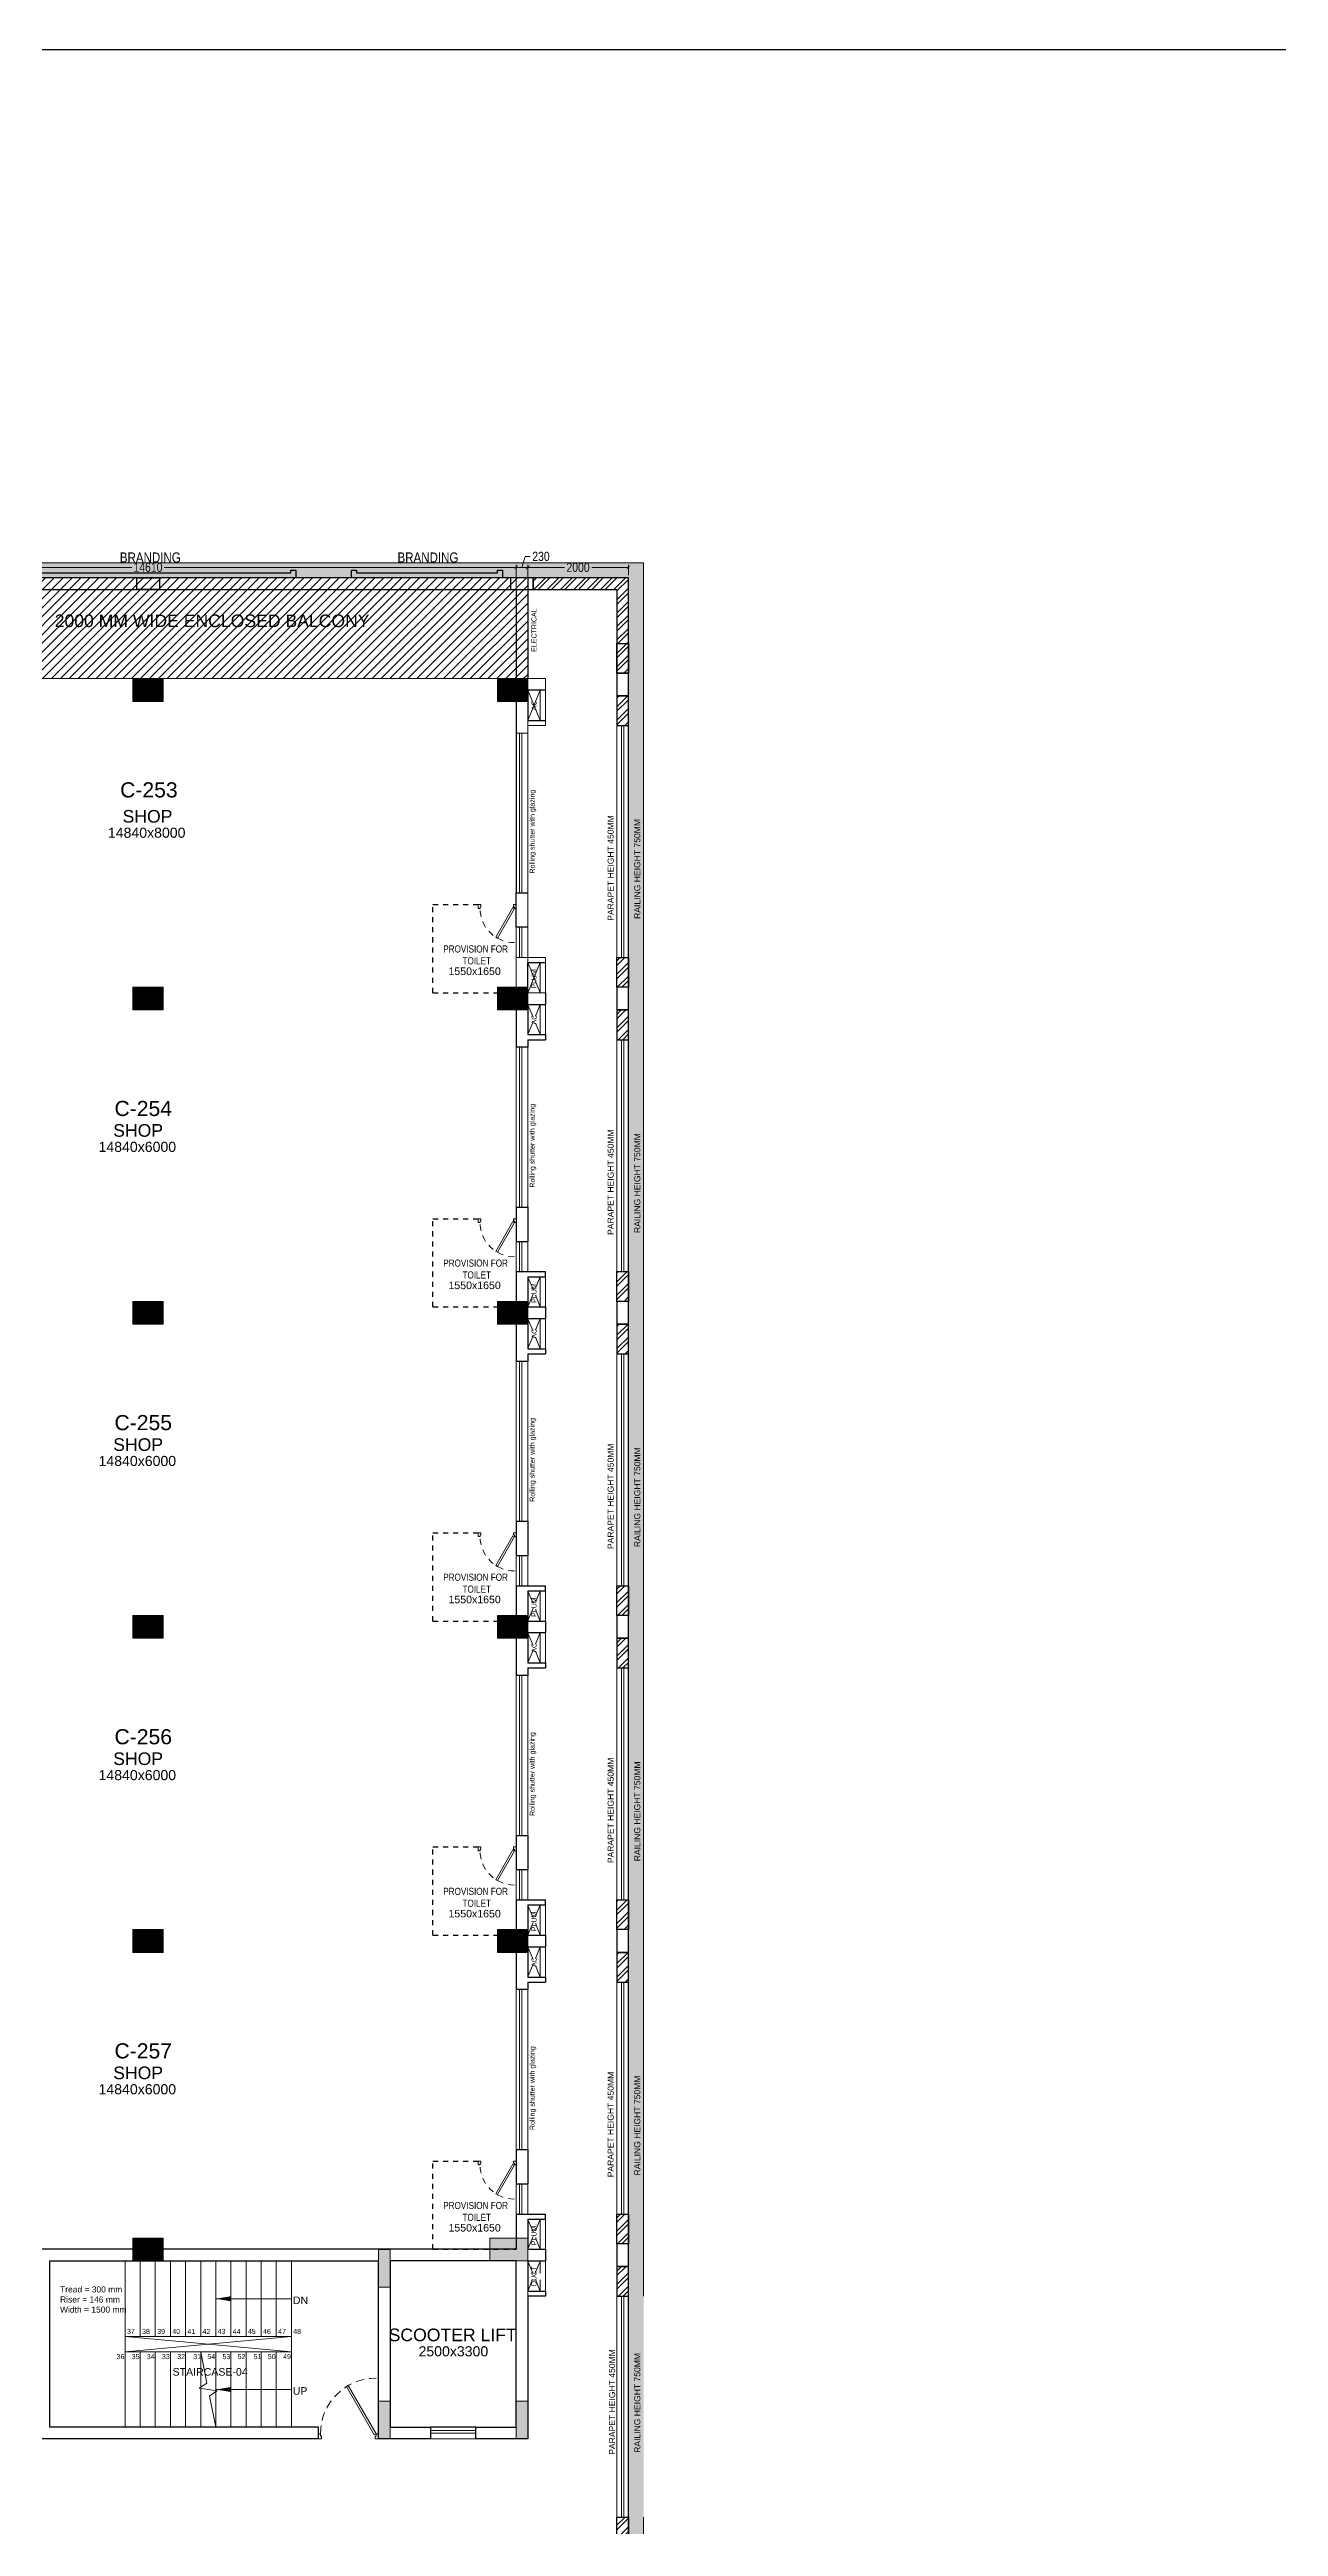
# Model space of a CAD drawing. Header units: metres. Extents: x 9819 to 10514, y 4405 to 4599.
# Drawn here: x 10337.92 to 10362.31, y 4550.07 to 4599.19 of the extents above; entities that cross this region are included whole.
import ezdxf
from ezdxf.enums import TextEntityAlignment as Align

# ---------------------------------------------------------------- set-up
doc = ezdxf.new("R2010")
doc.units = ezdxf.units.M
doc.header["$MEASUREMENT"] = 0
doc.header["$PDMODE"] = 35
doc.header["$PDSIZE"] = 0.3
doc.linetypes.add('DASHED2', pattern=[0.375, 0.25, -0.125])
doc.linetypes.add('HIDDEN', pattern=[0.375, 0.25, -0.125])
doc.layers.add('A_COL. NO', color=4, linetype='Continuous')
doc.layers.add('A_SIGNAGE', color=171, linetype='Continuous')
for name, color, linetype, lineweight in [('A_CONC', 1, 'Continuous', 30), ('A_DOOR-WIN', 23, 'Continuous', 9), ('A_DOTTED', 8, 'HIDDEN', 0), ('A_EXT DIM', 7, 'Continuous', 5), ('A_GLAZE', 140, 'Continuous', 5), ('A_LEDGE', 252, 'Continuous', 15), ('A_SHOP NO.', 113, 'Continuous', 5), ('A_SILL 0.09', 9, 'Continuous', 9), ('A_SILL 0.25', 25, 'Continuous', 15), ('A_STAIRS', 21, 'Continuous', 9), ('A_TEXT', 7, 'Continuous', 5), ('A_WALL', 7, 'Continuous', 30), ('A_Wall Hatch', 8, 'Continuous', 5), ('COLUMN-FINAL', 210, 'Continuous', 20), ('Doorline', 251, 'DASHED2', 13), ('ELE .15', 8, 'Continuous', 15)]:
    doc.layers.add(name, color=color, linetype=linetype, lineweight=lineweight)
doc.layers.get('A_COL. NO').off()
doc.styles.add('A', font='ARIALN.TTF')
doc.styles.get("Standard").update_dxf_attribs({"font": 'arial.ttf'})
doc.dimstyles.new('DIM IN MM', dxfattribs={"dimtxt": 0.18, "dimasz": 0.075, "dimexe": 0.05, "dimexo": 0.05, "dimgap": 0.05, "dimtad": 0, "dimdec": 0, "dimlfac": 1000, "dimzin": 3, "dimdsep": 46, "dimtxsty": 'A', "dimblk1": 'ARCHTICK', "dimblk2": 'ARCHTICK', "dimsah": 1, "dimcen": 0, "dimclrd": 256, "dimclre": 256, "dimclrt": 256, "dimadec": 0, "dimazin": 0, "dimtfac": 1, "dimtdec": 0, "dimtofl": 0, "dimtmove": 1, "dimatfit": 3, "dimfxl": 1, "dimtolj": 1, "dimtzin": 0, "dimlwd": -1, "dimlwe": -1, "dimarcsym": 0})

# ---------------------------------------------------------------- blocks, each defined once
blk = doc.blocks.new('_ARCHTICK')
at = {"color": 0, "linetype": 'ByBlock', "const_width": 0.15}
blk.add_lwpolyline([(-0.5, -0.5), (0.5, 0.5)], dxfattribs=at)
blk = doc.blocks.new('D-900')
at = {"layer": 'A_DOOR-WIN'}
for points in [[(0.45, 0.794), (0.035, 0.075), (0.063, 0.059), (0.478, 0.778)], [(0, 0.075), (0, 0), (0.05, 0), (0.05, 0.043), (0.035, 0.043), (0.035, 0.075)], [(0.9, 0.075), (0.9, 0), (0.85, 0), (0.85, 0.043), (0.865, 0.043), (0.865, 0.075)]]:
    blk.add_lwpolyline(points, close=True, dxfattribs=at)
at = {"layer": 'Doorline', "ltscale": 0.5}
blk.add_arc((0.035, 0.075), 0.83, 0, 90, dxfattribs=at)
blk = doc.blocks.new('D 750')
at = {"layer": 'A_DOOR-WIN'}
for points in [[(-0.372, 0.665), (-0.035, 0.075), (-0.063, 0.059), (-0.4, 0.649)], [(-0.75, 0.075), (-0.75, 0), (-0.7, 0), (-0.7, 0.043), (-0.715, 0.043), (-0.715, 0.075)], [(0, 0.075), (0, 0), (-0.05, 0), (-0.05, 0.043), (-0.035, 0.043), (-0.035, 0.075)]]:
    blk.add_lwpolyline(points, close=True, dxfattribs=at)
at = {"layer": 'Doorline', "ltscale": 0.5}
blk.add_arc((-0.035, 0.075), 0.68, 90, 180, dxfattribs=at)
blk = doc.blocks.new('Typical shops 2nd')
at = {"layer": 'A_DOOR-WIN'}
for p, q in [((30.095, -1.08), (30.095, -4.25)), ((30.145, -1.08), (30.145, -4.25)), ((0.465, -5.38), (0.465, -2.21)), ((0.515, -5.38), (0.515, -2.21))]:
    blk.add_line(p, q, dxfattribs=at)
at = {"layer": 'A_DOTTED'}
for p, q in [((0.1, -0.83), (0.35, -0.23)), ((0.1, -0.23), (0.35, -0.83)), ((30.51, -0.23), (30.26, -0.83)), ((30.51, -0.83), (30.26, -0.23)), ((0.1, -6.23), (0.35, -5.63)), ((0.1, -5.63), (0.35, -6.23)), ((30.51, -5.63), (30.26, -6.23)), ((30.51, -6.23), (30.26, -5.63))]:
    blk.add_line(p, q, dxfattribs=at)
at = {"layer": 'A_GLAZE'}
for p, q in [((0.465, -1.53), (0.465, -0.93)), ((0.515, -1.53), (0.515, -0.93)), ((30.095, -4.93), (30.095, -5.53)), ((30.145, -4.93), (30.145, -5.53))]:
    blk.add_line(p, q, dxfattribs=at)
at = {"layer": 'A_LEDGE'}
for p, q in [((0, -0.83), (0, -0.23)), ((0.1, -0.83), (0.1, -0.23)), ((30.51, -0.83), (30.51, -0.23)), ((30.61, -0.83), (30.61, -0.23)), ((0, -5.63), (0, -6.23)), ((0.1, -5.63), (0.1, -6.23)), ((30.51, -5.63), (30.51, -6.23)), ((30.61, -5.63), (30.61, -6.23))]:
    blk.add_line(p, q, dxfattribs=at)
at = {"layer": 'A_SILL 0.09'}
for p, q in [((0.35, -1.53), (0.35, -0.93)), ((0.58, -1.53), (0.58, -0.93)), ((30.03, -4.25), (30.03, -1.08)), ((30.26, -1.08), (30.26, -4.25)), ((0.35, -5.38), (0.35, -2.21)), ((0.58, -2.21), (0.58, -5.38)), ((30.03, -4.93), (30.03, -5.53)), ((30.26, -4.93), (30.26, -5.53))]:
    blk.add_line(p, q, dxfattribs=at)
at = {"layer": 'A_WALL'}
for p, q in [((0, -0.23), (0, 0)), ((30.61, 0), (30.61, -0.23)), ((0.35, -0.23), (0, -0.23)), ((0.35, -0.83), (0.35, -0.23)), ((0.58, -0.93), (0.58, -0.23)), ((30.03, 0), (30.03, -1.08)), ((30.26, -0.23), (30.61, -0.23)), ((30.26, -0.23), (30.26, -0.83)), ((0.35, -0.83), (0, -0.83)), ((0, -0.83), (0, -0.93)), ((0.58, -0.93), (0, -0.93)), ((30.26, -0.83), (30.61, -0.83)), ((30.26, -0.93), (30.61, -0.93)), ((30.26, -0.93), (30.26, -1.08)), ((30.61, -0.83), (30.61, -0.93)), ((30.26, -1.08), (30.03, -1.08)), ((0.35, -2.21), (0.35, -1.53)), ((0.58, -1.53), (0.35, -1.53)), ((0.58, -2.21), (0.58, -1.53)), ((0.58, -2.21), (0.35, -2.21)), ((30.03, -4.25), (30.03, -4.93)), ((30.03, -4.25), (30.26, -4.25)), ((30.26, -4.25), (30.26, -4.93)), ((0.35, -5.53), (0.35, -5.38)), ((0.35, -5.38), (0.58, -5.38)), ((0.58, -6.46), (0.58, -5.38)), ((30.03, -4.93), (30.26, -4.93)), ((0.35, -5.53), (0, -5.53)), ((0, -5.63), (0, -5.53)), ((0.35, -5.63), (0, -5.63)), ((0.35, -6.23), (0.35, -5.63)), ((30.03, -5.53), (30.03, -6.23)), ((30.03, -5.53), (30.61, -5.53)), ((30.26, -5.63), (30.26, -6.23)), ((30.26, -5.63), (30.61, -5.63)), ((30.61, -5.63), (30.61, -5.53)), ((0.35, -6.23), (0, -6.23)), ((30.26, -6.23), (30.61, -6.23))]:
    blk.add_line(p, q, dxfattribs=at)
at = {"layer": 'A_WALL', "color": 252, "linetype": 'DASHED2', "ltscale": 0.3, "true_color": 0x939598}
blk.add_line((28.38, -6.23), (30.03, -6.23), dxfattribs=at)
for points in [[(0.95, 0), (2.23, 0), (2.23, -1.98), (1.33, -1.98)], [(28.38, -6.23), (28.38, -4.48), (29.28, -4.48)]]:
    blk.add_lwpolyline(points, dxfattribs=at)
at = {"layer": 'A_DOOR-WIN', "xscale": -1}
blk.add_blockref('D 750', (0.58, -1.98), dxfattribs=at)
at = {"layer": 'A_DOOR-WIN', "xscale": -1, "rotation": 180}
blk.add_blockref('D 750', (30.03, -4.48), dxfattribs=at)
at = {"char_height": 0.1411, "width": 1.97366, "attachment_point": 1, "style": 'A'}
for insert in [(0.419, -0.618), (28.239, -5.29)]:
    blk.add_mtext('\\pxqc;PROVISION FOR\\P TOILET ', dxfattribs=dict(at, insert=insert))
at = {"layer": 'A_TEXT'}
for s, p in [('PLUM.', (0.274, -0.523)), ('AC', (30.436, -0.531)), ('Rolling shutter with glazing', (30.399, -3.034)), ('Rolling shutter with glazing', (0.282, -3.428)), ('AC', (0.274, -5.923)), ('PLUM.', (30.434, -5.936))]:
    blk.add_text(s, height=0.1, rotation=90, dxfattribs=at).set_placement(p, align=Align.CENTER)
for s, height, p in [('1550x1650', 0.15, (1.388, -1.205)), ('SHOP', 0.25, (7.945, -2.855)), ('SHOP', 0.25, (22.529, -2.855)), ('14840x6000', 0.2, (7.945, -3.155)), ('14840x6000', 0.2, (22.513, -3.155)), ('1550x1650', 0.15, (29.207, -5.877))]:
    blk.add_text(s, height=height, dxfattribs=at).set_placement(p, align=Align.CENTER)
blk = doc.blocks.new('*D872')
at = {"layer": 'A_EXT DIM', "transparency": 16777216}
for p, q in [((10332.565, 4588.534), (10332.565, 4588.972)), ((10332.565, 4588.922), (10339.55, 4588.922)), ((10347.175, 4588.922), (10340.191, 4588.922)), ((10347.175, 4588.534), (10347.175, 4588.972))]:
    blk.add_line(p, q, dxfattribs=at)
at = {"layer": 'Defpoints', "color": 0, "transparency": 16777216}
for p in [(10347.175, 4588.922), (10332.565, 4588.484), (10347.175, 4588.484)]:
    blk.add_point(p, dxfattribs=at)
at = {"layer": 'A_EXT DIM', "transparency": 16777216, "xscale": 0.075, "yscale": 0.075, "zscale": 0.075, "rotation": 180}
blk.add_blockref('_ARCHTICK', (10332.565, 4588.922), dxfattribs=at)
at = {"layer": 'A_EXT DIM', "transparency": 16777216, "xscale": 0.075, "yscale": 0.075, "zscale": 0.075}
blk.add_blockref('_ARCHTICK', (10347.175, 4588.922), dxfattribs=at)
at = {"layer": 'A_EXT DIM', "transparency": 16777216, "insert": (10339.87, 4588.922), "char_height": 0.18, "attachment_point": 5, "style": 'A'}
blk.add_mtext('\\A1;14610', dxfattribs=at)
blk = doc.blocks.new('*D881')
at = {"layer": 'A_EXT DIM', "transparency": 16777216}
for p, q in [((10347.405, 4588.764), (10347.405, 4588.972)), ((10347.405, 4588.922), (10348.134, 4588.922)), ((10349.405, 4588.922), (10348.677, 4588.922)), ((10349.405, 4588.764), (10349.405, 4588.972))]:
    blk.add_line(p, q, dxfattribs=at)
at = {"layer": 'Defpoints', "color": 0, "transparency": 16777216}
for p in [(10347.405, 4588.714), (10349.405, 4588.922), (10349.405, 4588.714)]:
    blk.add_point(p, dxfattribs=at)
at = {"layer": 'A_EXT DIM', "transparency": 16777216, "xscale": 0.075, "yscale": 0.075, "zscale": 0.075, "rotation": 180}
blk.add_blockref('_ARCHTICK', (10347.405, 4588.922), dxfattribs=at)
at = {"layer": 'A_EXT DIM', "transparency": 16777216, "xscale": 0.075, "yscale": 0.075, "zscale": 0.075}
blk.add_blockref('_ARCHTICK', (10349.405, 4588.922), dxfattribs=at)
at = {"layer": 'A_EXT DIM', "transparency": 16777216, "insert": (10348.405, 4588.922), "char_height": 0.18, "attachment_point": 5, "style": 'A'}
blk.add_mtext('\\A1;2000', dxfattribs=at)
blk = doc.blocks.new('*D984')
at = {"layer": 'A_EXT DIM', "transparency": 16777216}
for p, q in [((10347.29, 4588.922), (10347.355, 4589.139)), ((10347.355, 4589.139), (10347.455, 4589.139)), ((10347.175, 4588.534), (10347.175, 4588.972)), ((10347.175, 4588.922), (10347.405, 4588.922)), ((10347.405, 4588.534), (10347.405, 4588.972))]:
    blk.add_line(p, q, dxfattribs=at)
at = {"layer": 'Defpoints', "color": 0, "transparency": 16777216}
for p in [(10347.405, 4588.922), (10347.175, 4588.484), (10347.405, 4588.484)]:
    blk.add_point(p, dxfattribs=at)
at = {"layer": 'A_EXT DIM', "transparency": 16777216, "xscale": 0.075, "yscale": 0.075, "zscale": 0.075, "rotation": 180}
blk.add_blockref('_ARCHTICK', (10347.175, 4588.922), dxfattribs=at)
at = {"layer": 'A_EXT DIM', "transparency": 16777216, "xscale": 0.075, "yscale": 0.075, "zscale": 0.075}
blk.add_blockref('_ARCHTICK', (10347.405, 4588.922), dxfattribs=at)
at = {"layer": 'A_EXT DIM', "transparency": 16777216, "insert": (10347.669, 4589.139), "char_height": 0.18, "attachment_point": 5, "style": 'A'}
blk.add_mtext('\\A1;230', dxfattribs=at)
blk = doc.blocks.new('Wing C Columns')
at = {"layer": 'COLUMN-FINAL'}
for color, points in [(1, [(22.675, 0), (22.675, -0.45), (22.075, -0.45), (22.075, 0)]), (1, [(29.91, 0), (29.91, -0.45), (29.31, -0.45), (29.31, 0)]), (3, [(22.675, -6.12), (22.675, -6.57), (22.075, -6.57), (22.075, -6.12)]), (1, [(29.91, -6.12), (29.91, -6.57), (29.31, -6.57), (29.31, -6.12)]), (3, [(22.675, -12.35), (22.675, -12.8), (22.075, -12.8), (22.075, -12.35)]), (1, [(29.91, -12.35), (29.91, -12.8), (29.31, -12.8), (29.31, -12.35)]), (3, [(22.675, -18.58), (22.675, -19.03), (22.075, -19.03), (22.075, -18.58)]), (1, [(29.91, -18.58), (29.91, -19.03), (29.31, -19.03), (29.31, -18.58)]), (3, [(22.675, -24.81), (22.675, -25.26), (22.075, -25.26), (22.075, -24.81)]), (1, [(29.91, -24.81), (29.91, -25.26), (29.31, -25.26), (29.31, -24.81)]), (1, [(22.675, -30.93), (22.675, -31.38), (22.075, -31.38), (22.075, -30.93)]), (4, [(29.91, -30.93), (29.91, -31.38), (29.16, -31.38), (29.16, -30.93)])]:
    blk.add_hatch(color=color, dxfattribs=at).paths.add_polyline_path(points)
h = blk.add_hatch(color=30, dxfattribs=at)
h.dxf.hatch_style = 1
h.paths.add_polyline_path([(27.18, -31.9), (26.95, -31.9), (26.95, -31.15), (27.18, -31.15)])
h = blk.add_hatch(color=30, dxfattribs=at)
h.dxf.hatch_style = 1
h.paths.add_polyline_path([(27.18, -34.91), (26.95, -34.91), (26.95, -34.16), (27.18, -34.16)])
h = blk.add_hatch(color=5, dxfattribs=at)
h.dxf.hatch_style = 1
h.paths.add_polyline_path([(29.91, -34.91), (29.68, -34.91), (29.68, -34.16), (29.91, -34.16)])
at = {"layer": 'COLUMN-FINAL', "color": 1}
for points in [[(22.675, 0), (22.675, -0.45), (22.075, -0.45), (22.075, 0)], [(29.91, 0), (29.91, -0.45), (29.31, -0.45), (29.31, 0)], [(29.91, -6.12), (29.91, -6.57), (29.31, -6.57), (29.31, -6.12)], [(29.91, -12.35), (29.91, -12.8), (29.31, -12.8), (29.31, -12.35)], [(29.91, -18.58), (29.91, -19.03), (29.31, -19.03), (29.31, -18.58)], [(29.91, -24.81), (29.91, -25.26), (29.31, -25.26), (29.31, -24.81)], [(22.675, -30.93), (22.675, -31.38), (22.075, -31.38), (22.075, -30.93)]]:
    blk.add_lwpolyline(points, close=True, dxfattribs=at)
at = {"layer": 'COLUMN-FINAL', "color": 3}
for points in [[(22.675, -6.12), (22.675, -6.57), (22.075, -6.57), (22.075, -6.12)], [(22.675, -12.35), (22.675, -12.8), (22.075, -12.8), (22.075, -12.35)], [(22.675, -18.58), (22.675, -19.03), (22.075, -19.03), (22.075, -18.58)], [(22.675, -24.81), (22.675, -25.26), (22.075, -25.26), (22.075, -24.81)]]:
    blk.add_lwpolyline(points, close=True, dxfattribs=at)
at = {"layer": 'COLUMN-FINAL', "color": 4}
blk.add_lwpolyline([(29.91, -30.93), (29.91, -31.38), (29.16, -31.38), (29.16, -30.93)], close=True, dxfattribs=at)
at = {"layer": 'COLUMN-FINAL', "color": 30}
for points in [[(27.18, -31.9), (26.95, -31.9), (26.95, -31.15), (27.18, -31.15)], [(27.18, -34.91), (26.95, -34.91), (26.95, -34.16), (27.18, -34.16)]]:
    blk.add_lwpolyline(points, close=True, dxfattribs=at)
at = {"layer": 'COLUMN-FINAL', "color": 5}
blk.add_lwpolyline([(29.91, -34.91), (29.68, -34.91), (29.68, -34.16), (29.91, -34.16)], close=True, dxfattribs=at)
blk = doc.blocks.new('WING-C REVISED COLU.')
blk.add_blockref('Wing C Columns', (5452.425, -8729.918))
blk = doc.blocks.new('A$C72561863')
at = {"transparency": 33554493}
h = blk.add_hatch(color=256, dxfattribs=at)
h.dxf.hatch_style = 1
h.paths.add_polyline_path([(-32.21, -72.38), (2.3, -72.38), (2.3, 0.3), (-32.21, 0.3)])
h.paths.add_polyline_path([(-31.91, -72.08), (2, -72.08), (2, 0), (-31.91, 0)], flags=16)
at = {"lineweight": 30, "true_color": 0x636466}
h = blk.add_hatch(dxfattribs=at)
h.set_pattern_fill('ANSI32', color=251, scale=0.5)
h.set_pattern_definition([(45, (-9908.29707, -4401.00705), (-0.1325825215, 0.1325825215), []), (45, (-9908.20869, -4401.00705), (-0.1325825215, 0.1325825215), [])])
h.paths.add_polyline_path([(0.11, 0), (0.11, -0.23), (1.77, -0.23), (1.77, -1.89), (2, -1.89), (2, 0)])
h.paths.add_polyline_path([(2, -2.93), (2, -2.34), (1.77, -2.34), (1.77, -2.93)])
h.paths.add_polyline_path([(2, -7.53), (2, -8.12), (1.77, -8.12), (1.77, -7.53)])
h.paths.add_polyline_path([(2, -9.16), (2, -8.57), (1.77, -8.57), (1.77, -9.16)])
h.paths.add_polyline_path([(2, -13.76), (2, -14.35), (1.77, -14.35), (1.77, -13.76)])
h.paths.add_polyline_path([(2, -15.39), (2, -14.8), (1.77, -14.8), (1.77, -15.39)])
h.paths.add_polyline_path([(2, -19.99), (2, -20.58), (1.77, -20.58), (1.77, -19.99)])
h.paths.add_polyline_path([(2, -21.62), (2, -21.03), (1.77, -21.03), (1.77, -21.62)])
h.paths.add_polyline_path([(2, -26.22), (2, -26.81), (1.77, -26.81), (1.77, -26.22)])
h.paths.add_polyline_path([(2, -27.85), (2, -27.26), (1.77, -27.26), (1.77, -27.85)])
h.paths.add_polyline_path([(2, -32.45), (2, -33.04), (1.77, -33.04), (1.77, -32.45)])
h.paths.add_polyline_path([(2, -34.08), (2, -33.49), (1.77, -33.49), (1.77, -34.08)])
h.paths.add_polyline_path([(2, -38.46), (2, -39.05), (1.77, -39.05), (1.77, -38.46)])
h.paths.add_polyline_path([(2, -40.09), (2, -39.5), (1.77, -39.5), (1.77, -40.09)])
h.paths.add_polyline_path([(2, -46.32), (2, -45.73), (1.77, -45.73), (1.77, -46.32)])
h.paths.add_polyline_path([(2, -44.69), (2, -45.28), (1.77, -45.28), (1.77, -44.69)])
h.paths.add_polyline_path([(2, -50.92), (2, -51.51), (1.77, -51.51), (1.77, -50.92)])
h.paths.add_polyline_path([(2, -52.55), (2, -51.96), (1.77, -51.96), (1.77, -52.55)])
h.paths.add_polyline_path([(2, -58.78), (2, -58.19), (1.77, -58.19), (1.77, -58.78)])
h.paths.add_polyline_path([(2, -57.15), (2, -57.74), (1.77, -57.74), (1.77, -57.15)])
h.paths.add_polyline_path([(2, -64.99), (2, -63.81), (1.77, -63.81), (1.77, -64.99)])
h.paths.add_polyline_path([(0.11, -72.08), (0.11, -71.85), (1.77, -71.85), (1.77, -70.19), (2, -70.19), (2, -72.08)])
h.paths.add_polyline_path([(-0.93, -72.08), (-0.34, -72.08), (-0.34, -71.85), (-0.93, -71.85)])
h.paths.add_polyline_path([(-6.72, -72.08), (-7.31, -72.08), (-7.31, -71.85), (-6.72, -71.85)])
h.paths.add_polyline_path([(-8.35, -72.08), (-7.76, -72.08), (-7.76, -71.85), (-8.35, -71.85)])
h.paths.add_polyline_path([(-23.19, -72.08), (-22.6, -72.08), (-22.6, -71.85), (-23.19, -71.85)])
h.paths.add_polyline_path([(-21.56, -72.08), (-22.15, -72.08), (-22.15, -71.85), (-21.56, -71.85)])
h.paths.add_polyline_path([(-15.77, -72.08), (-15.18, -72.08), (-15.18, -71.85), (-15.77, -71.85)])
h.paths.add_polyline_path([(-14.14, -72.08), (-14.73, -72.08), (-14.73, -71.85), (-14.14, -71.85)])
h.paths.add_polyline_path([(-30.02, -72.08), (-30.02, -71.85), (-31.68, -71.85), (-31.68, -70.19), (-31.91, -70.19), (-31.91, -72.08)])
h.paths.add_polyline_path([(-29.57, -72.08), (-28.98, -72.08), (-28.98, -71.85), (-29.57, -71.85)])
h.paths.add_polyline_path([(-31.91, -64.99), (-31.91, -63.81), (-31.68, -63.81), (-31.68, -64.99)])
h.paths.add_polyline_path([(-31.91, -58.78), (-31.91, -58.19), (-31.68, -58.19), (-31.68, -58.78)])
h.paths.add_polyline_path([(-31.91, -57.15), (-31.91, -57.74), (-31.68, -57.74), (-31.68, -57.15)])
h.paths.add_polyline_path([(-31.91, -52.55), (-31.91, -51.96), (-31.68, -51.96), (-31.68, -52.55)])
h.paths.add_polyline_path([(-31.91, -50.92), (-31.91, -51.51), (-31.68, -51.51), (-31.68, -50.92)])
h.paths.add_polyline_path([(-31.91, -46.32), (-31.91, -45.73), (-31.68, -45.73), (-31.68, -46.32)])
h.paths.add_polyline_path([(-31.91, -44.69), (-31.91, -45.28), (-31.68, -45.28), (-31.68, -44.69)])
h.paths.add_polyline_path([(-31.91, -40.09), (-31.91, -39.5), (-31.68, -39.5), (-31.68, -40.09)])
h.paths.add_polyline_path([(-31.91, -38.46), (-31.91, -39.05), (-31.68, -39.05), (-31.68, -38.46)])
h.paths.add_polyline_path([(-31.91, -34.08), (-31.91, -33.49), (-31.68, -33.49), (-31.68, -34.08)])
h.paths.add_polyline_path([(-31.91, -32.45), (-31.91, -33.04), (-31.68, -33.04), (-31.68, -32.45)])
h.paths.add_polyline_path([(-31.91, -27.85), (-31.91, -27.26), (-31.68, -27.26), (-31.68, -27.85)])
h.paths.add_polyline_path([(-31.91, -26.22), (-31.91, -26.81), (-31.68, -26.81), (-31.68, -26.22)])
h.paths.add_polyline_path([(-31.91, -21.62), (-31.91, -21.03), (-31.68, -21.03), (-31.68, -21.62)])
h.paths.add_polyline_path([(-31.91, -19.99), (-31.91, -20.58), (-31.68, -20.58), (-31.68, -19.99)])
h.paths.add_polyline_path([(-31.91, -15.39), (-31.91, -14.8), (-31.68, -14.8), (-31.68, -15.39)])
h.paths.add_polyline_path([(-31.91, -13.76), (-31.91, -14.35), (-31.68, -14.35), (-31.68, -13.76)])
h.paths.add_polyline_path([(-31.91, -9.16), (-31.91, -8.57), (-31.68, -8.57), (-31.68, -9.16)])
h.paths.add_polyline_path([(-31.91, -7.53), (-31.91, -8.12), (-31.68, -8.12), (-31.68, -7.53)])
h.paths.add_polyline_path([(-31.91, -2.93), (-31.91, -2.34), (-31.68, -2.34), (-31.68, -2.93)])
h.paths.add_polyline_path([(-30.02, 0), (-30.02, -0.23), (-31.68, -0.23), (-31.68, -1.89), (-31.91, -1.89), (-31.91, 0)])
at = {"layer": 'A_CONC'}
for points in [[(-7.76, 0), (-7.31, 0), (-7.31, -0.23), (-7.76, -0.23)], [(0.11, 0), (-0.34, 0), (-0.34, -0.23), (0.11, -0.23)], [(2, -1.89), (1.77, -1.89), (1.77, -2.34), (2, -2.34)], [(2, -1.89), (1.77, -1.89), (1.77, -2.34), (2, -2.34)], [(2, -8.12), (1.77, -8.12), (1.77, -8.57), (2, -8.57)], [(2, -14.35), (1.77, -14.35), (1.77, -14.8), (2, -14.8)], [(2, -20.58), (1.77, -20.58), (1.77, -21.03), (2, -21.03)], [(2, -26.81), (1.77, -26.81), (1.77, -27.26), (2, -27.26)], [(2, -33.04), (1.77, -33.04), (1.77, -33.49), (2, -33.49)]]:
    blk.add_lwpolyline(points, close=True, dxfattribs=at)
at = {"layer": 'A_GLAZE'}
for points in [[(1.86, -7.53), (1.91, -7.53), (1.91, -2.93), (1.86, -2.93)], [(1.86, -13.76), (1.91, -13.76), (1.91, -9.16), (1.86, -9.16)], [(1.86, -19.99), (1.91, -19.99), (1.91, -15.39), (1.86, -15.39)], [(1.86, -26.22), (1.91, -26.22), (1.91, -21.62), (1.86, -21.62)], [(1.86, -32.45), (1.91, -32.45), (1.91, -27.85), (1.86, -27.85)]]:
    blk.add_lwpolyline(points, close=True, dxfattribs=at)
at = {"layer": 'A_GLAZE', "elevation": 0}
blk.add_lwpolyline([(1.86, -38.46), (1.91, -38.46), (1.91, -34.08), (1.86, -34.08)], close=True, dxfattribs=at)
at = {"layer": 'A_SILL 0.25'}
blk.add_lwpolyline([(2, -34.08), (2, 0), (-31.91, 0), (-31.91, -72.08), (2, -72.08), (2, -38.46)], dxfattribs=at)
at = {"layer": 'A_TEXT', "color": 32, "true_color": 0xcd6928}
for p, q in [((1.77, -7.53), (1.77, -2.93)), ((2, -2.93), (2, -7.53)), ((1.77, -13.76), (1.77, -9.16)), ((2, -9.16), (2, -13.76)), ((1.77, -19.99), (1.77, -15.39)), ((2, -15.39), (2, -19.99)), ((1.77, -26.22), (1.77, -21.62)), ((2, -21.62), (2, -26.22)), ((1.77, -32.45), (1.77, -27.85)), ((2, -27.85), (2, -32.45)), ((1.77, -38.46), (1.77, -34.08, 0)), ((2, -34.08, 0), (2, -38.46))]:
    blk.add_line(p, q, dxfattribs=at)
at = {"layer": 'A_WALL'}
blk.add_line((0, 0), (0, -2), dxfattribs=at)
for points in [[(0.11, 0), (0.11, -0.23), (1.77, -0.23), (1.77, -1.89), (2, -1.89), (2, 0)], [(2, -1.3), (2, -1.89), (1.77, -1.89), (1.77, -1.3)], [(2, -2.93), (2, -2.34), (1.77, -2.34), (1.77, -2.93)], [(2, -2.93), (2, -2.34), (1.77, -2.34), (1.77, -2.93)], [(2, -7.53), (2, -8.12), (1.77, -8.12), (1.77, -7.53)], [(2, -9.16), (2, -8.57), (1.77, -8.57), (1.77, -9.16)], [(2, -13.76), (2, -14.35), (1.77, -14.35), (1.77, -13.76)], [(2, -15.39), (2, -14.8), (1.77, -14.8), (1.77, -15.39)], [(2, -19.99), (2, -20.58), (1.77, -20.58), (1.77, -19.99)], [(2, -21.62), (2, -21.03), (1.77, -21.03), (1.77, -21.62)], [(2, -26.22), (2, -26.81), (1.77, -26.81), (1.77, -26.22)], [(2, -27.85), (2, -27.26), (1.77, -27.26), (1.77, -27.85)], [(2, -32.45), (2, -33.04), (1.77, -33.04), (1.77, -32.45)], [(2, -34.08), (2, -33.49), (1.77, -33.49), (1.77, -34.08)], [(2, -38.46), (2, -39.05), (1.77, -39.05), (1.77, -38.46)]]:
    blk.add_lwpolyline(points, close=True, dxfattribs=at)
at = {"layer": 'ELE .15', "color": 7, "true_color": 0xffffff}
for points in [[(2.3, -34.08), (2.3, 0.3), (-32.21, 0.3), (-32.21, -34.08)], [(-32.21, -38.46), (-32.21, -72.38), (2.3, -72.38), (2.3, -38.46)]]:
    blk.add_lwpolyline(points, dxfattribs=at)
at = {"layer": 'A_TEXT', "color": 32, "true_color": 0xcd6928, "char_height": 0.1215, "attachment_point": 1, "rotation": 90}
for insert in [(1.585, -6.802), (1.585, -13.032), (1.585, -19.262), (1.585, -25.492), (1.585, -31.722), (1.614, -37.224, 0)]:
    blk.add_mtext_dynamic_manual_height_columns('PARAPET HEIGHT 450MM', width=3.42392, gutter_width=0.931, heights=[0], dxfattribs=dict(at, insert=insert))
at = {"layer": 'A_TEXT', "color": 4, "char_height": 0.1215, "attachment_point": 1, "rotation": 90}
for insert in [(2.113, -6.764), (2.113, -12.994), (2.113, -19.224), (2.113, -25.454), (2.113, -31.684), (2.113, -37.186, 0)]:
    blk.add_mtext_dynamic_manual_height_columns('RAILING HEIGHT 750MM', width=3.42392, gutter_width=0.931, heights=[0], dxfattribs=dict(at, insert=insert))
blk = doc.blocks.new('A$C65346bc7')
at = {"layer": 'A_WALL', "color": 252, "linetype": 'DASHED2', "ltscale": 0.3, "true_color": 0x939598}
blk.add_line((28.38, -6.23), (30.03, -6.23), dxfattribs=at)
for points in [[(0.95, 0), (2.23, 0), (2.23, -1.98), (1.33, -1.98)], [(28.38, -6.23), (28.38, -4.48), (29.28, -4.48)]]:
    blk.add_lwpolyline(points, dxfattribs=at)
at = {"layer": 'A_DOOR-WIN', "xscale": -1}
blk.add_blockref('D 750', (0.58, -1.98), dxfattribs=at)
at = {"layer": 'A_DOOR-WIN', "xscale": -1, "rotation": 180}
blk.add_blockref('D 750', (30.03, -4.48), dxfattribs=at)
at = {"char_height": 0.1411, "width": 1.97366, "attachment_point": 1, "style": 'A'}
for insert in [(0.419, -0.618), (28.239, -5.29)]:
    blk.add_mtext('\\pxqc;PROVISION FOR\\P TOILET ', dxfattribs=dict(at, insert=insert))
at = {"layer": 'A_TEXT'}
for p in [(1.388, -1.205), (29.207, -5.877)]:
    blk.add_text('1550x1650', height=0.15, dxfattribs=at).set_placement(p, align=Align.CENTER)

msp = doc.modelspace()

# ---------------------------------------------------------------- hatches: boundary and pattern name
at = {"layer": 'A_SILL 0.25'}
h = msp.add_hatch(dxfattribs=at)
h.set_pattern_fill('ANSI31', color=256)
h.set_pattern_definition([(45, (4721.50081, -313.26329), (-0.0883883476, 0.0883883476), [])])
h.paths.add_polyline_path([(10317.4953, 4586.7144), (10347.4053, 4586.7144), (10347.4053, 4588.7144), (10317.4953, 4588.7144)])

# ---------------------------------------------------------------- linework, layer by layer
msp.add_lwpolyline([(9907.8601, 4599.1913), (10513.7871, 4599.1913), (10513.7871, 4405.0688), (9907.8601, 4405.0688)], close=True)
at = {"layer": 'A_DOOR-WIN'}
for p, q in [((10347.2403, 4585.6344), (10347.2403, 4582.4644)), ((10347.2903, 4585.6344), (10347.2903, 4582.4644)), ((10346.3753, 4551.9694), (10345.4753, 4551.9694)), ((10346.3753, 4551.9194), (10345.4753, 4551.9194))]:
    msp.add_line(p, q, dxfattribs=at)
at = {"layer": 'A_DOTTED', "linetype": 'Continuous'}
for points in [[(10339.4153, 4555.3344), (10339.4153, 4553.8344), (10342.7153, 4553.5344), (10342.7153, 4552.0344)], [(10342.7153, 4555.3344), (10342.7153, 4553.8344), (10339.4153, 4553.5344), (10339.4153, 4552.0344)]]:
    msp.add_lwpolyline(points, dxfattribs=at)
at = {"layer": 'A_DOTTED'}
msp.add_lwpolyline([(10347.4053, 4554.7344), (10347.6553, 4555.3344), (10347.6553, 4554.7344), (10347.4053, 4555.3344)], dxfattribs=at)
at = {"layer": 'A_GLAZE'}
for p, q in [((10347.2403, 4581.7844), (10347.2403, 4581.1844)), ((10347.2903, 4581.7844), (10347.2903, 4581.1844))]:
    msp.add_line(p, q, dxfattribs=at)
at = {"layer": 'A_LEDGE'}
msp.add_line((10347.7553, 4554.7344), (10347.7553, 4555.3344), dxfattribs=at)
msp.add_lwpolyline([(10347.4053, 4585.7844), (10347.7553, 4585.7844), (10347.7553, 4585.8844), (10347.7553, 4586.4844), (10347.7553, 4586.7144), (10347.4053, 4586.7144)], dxfattribs=at)
at = {"layer": 'A_SIGNAGE', "color": 6}
for points in [[(10337.1003, 4588.7144), (10337.1003, 4588.8644), (10337.2003, 4588.8644), (10337.2003, 4588.8144), (10342.7053, 4588.8144), (10342.7053, 4588.8644), (10342.8053, 4588.8644), (10342.8053, 4588.7144)], [(10343.9053, 4588.7144), (10343.9053, 4588.8644), (10344.0053, 4588.8644), (10344.0053, 4588.8144), (10346.8053, 4588.8144), (10346.8053, 4588.8644), (10346.9053, 4588.8644), (10346.9053, 4588.7144)]]:
    msp.add_lwpolyline(points, close=True, dxfattribs=at)
at = {"layer": 'A_SILL 0.09'}
for p, q in [((10347.1753, 4581.7844), (10347.1753, 4581.1844)), ((10346.3753, 4551.8044), (10345.4753, 4551.8044))]:
    msp.add_line(p, q, dxfattribs=at)
at = {"layer": 'A_SILL 0.25'}
msp.add_lwpolyline([(10317.4953, 4586.7144), (10347.4053, 4586.7144), (10347.4053, 4588.7144), (10317.4953, 4588.7144)], close=True, dxfattribs=at)
msp.add_lwpolyline([(10226.0753, 4588.4844), (10224.3053, 4588.4844), (10224.3053, 4516.8644), (10257.7553, 4516.8644), (10257.7553, 4549.5544), (10270.0153, 4549.5544), (10270.0153, 4516.8644), (10303.4653, 4516.8644), (10303.4653, 4549.5544), (10315.7253, 4549.5544), (10315.7253, 4516.8644), (10349.1753, 4516.8644), (10349.1753, 4588.4844), (10347.4053, 4588.4844)], dxfattribs=at)
at = {"layer": 'A_STAIRS'}
for p, q in [((10339.7153, 4553.8344), (10339.7153, 4555.3344)), ((10340.0153, 4553.8344), (10340.0153, 4555.3344)), ((10340.3153, 4553.8344), (10340.3153, 4555.3344)), ((10340.6153, 4553.8344), (10340.6153, 4555.3344)), ((10340.9153, 4553.8344), (10340.9153, 4555.3344)), ((10341.2153, 4553.8344), (10341.2153, 4555.3344)), ((10341.5153, 4553.8344), (10341.5153, 4555.3344)), ((10341.8153, 4553.8344), (10341.8153, 4555.3344)), ((10342.1153, 4553.8344), (10342.1153, 4555.3344)), ((10342.4153, 4553.8344), (10342.4153, 4555.3344)), ((10339.7153, 4553.5344), (10339.7153, 4552.0344)), ((10340.0153, 4553.5344), (10340.0153, 4552.0344)), ((10340.3153, 4553.5344), (10340.3153, 4552.0344)), ((10340.6153, 4553.5344), (10340.6153, 4552.0344)), ((10341.5153, 4553.5344), (10341.5153, 4552.0344)), ((10341.8153, 4553.5344), (10341.8153, 4552.0344)), ((10342.1153, 4553.5344), (10342.1153, 4552.0344)), ((10342.4153, 4553.5344), (10342.4153, 4552.0344))]:
    msp.add_line(p, q, dxfattribs=at)
msp.add_lwpolyline([(10342.7153, 4553.5344), (10339.4153, 4553.5344), (10339.4153, 4553.8344), (10342.7153, 4553.8344)], close=True, dxfattribs=at)
at = {"layer": 'A_STAIRS', "linetype": 'Continuous'}
msp.add_lwpolyline([(10340.9153, 4552.0344), (10340.9153, 4553.5344), (10341.0407, 4552.907), (10340.8846, 4552.8121), (10341.2459, 4552.7568), (10341.0898, 4552.6619), (10341.2153, 4552.0344), (10341.2153, 4553.5344)], dxfattribs=at)
at = {"layer": 'A_WALL'}
for p, q in [((10347.1753, 4555.5644), (10317.7253, 4555.5644)), ((10337.9153, 4555.3344), (10344.4453, 4555.3344)), ((10337.9153, 4555.3344), (10337.9153, 4552.0344)), ((10347.4053, 4555.3344), (10347.7553, 4555.3344)), ((10347.4053, 4555.3344), (10347.4053, 4554.7344)), ((10347.7553, 4555.5644), (10347.7553, 4555.3344)), ((10347.4053, 4554.7344), (10347.7553, 4554.7344)), ((10343.2453, 4551.8044), (10335.3653, 4551.8044)), ((10343.2453, 4552.0344), (10337.9153, 4552.0344)), ((10343.2453, 4552.0344), (10343.2453, 4551.8044))]:
    msp.add_line(p, q, dxfattribs=at)
for points in [[(10303.6953, 4549.3244), (10315.4953, 4549.3244), (10315.4953, 4516.6344), (10349.4053, 4516.6344), (10349.4053, 4588.7144), (10347.4053, 4588.7144), (10317.4953, 4588.7144)], [(10332.5653, 4588.4844), (10347.1753, 4588.4844), (10347.1753, 4585.6344), (10347.1753, 4582.4644)], [(10347.7553, 4586.4844), (10347.4053, 4586.4844), (10347.4053, 4585.8844), (10347.7553, 4585.8844)], [(10347.4053, 4581.7844), (10347.1753, 4581.7844), (10347.1753, 4582.4644), (10347.4053, 4582.4644)], [(10347.4053, 4580.4844), (10347.4053, 4581.0844), (10347.7553, 4581.0844)], [(10347.7553, 4554.7344), (10347.7553, 4554.6344), (10347.4053, 4554.6344), (10347.4053, 4551.8044), (10346.3753, 4551.8044), (10346.3753, 4552.0344), (10345.4753, 4552.0344), (10345.4753, 4551.8044), (10344.4453, 4551.8044), (10344.4453, 4555.3344)], [(10346.3753, 4552.0344), (10347.1753, 4552.0344), (10347.1753, 4555.3344), (10344.6753, 4555.3344), (10344.6753, 4552.0344), (10345.4753, 4552.0344)]]:
    msp.add_lwpolyline(points, dxfattribs=at)
at = {"layer": 'A_Wall Hatch'}
for points in [[(10347.4053, 4585.6344), (10347.4053, 4585.7844), (10347.4053, 4585.8844), (10347.6553, 4586.4844), (10347.6553, 4585.8844), (10347.4053, 4586.4844)], [(10347.1753, 4585.6344), (10347.4053, 4585.6344), (10347.4053, 4582.4644), (10347.4053, 4581.7844), (10347.4053, 4581.1844), (10347.4053, 4581.0844), (10347.6553, 4580.4844), (10347.6553, 4581.0844), (10347.4053, 4580.4844), (10347.7553, 4580.4844), (10347.7553, 4581.0844), (10347.7553, 4581.1844), (10347.1753, 4581.1844), (10347.1753, 4580.4844), (10347.1753, 4580.2544)]]:
    msp.add_lwpolyline(points, dxfattribs=at)
msp.add_lwpolyline([(10347.4053, 4554.7344), (10347.4053, 4554.6344)], close=True, dxfattribs=at)

# ---------------------------------------------------------------- block references
msp.add_blockref('A$C65346bc7', (10317.1453, 4586.7144))
at = {"layer": 'A_COL. NO'}
msp.add_blockref('WING-C REVISED COLU.', (4865.07, 13316.6323), dxfattribs=at)
at = {"layer": 'A_DOOR-WIN', "xscale": -1.333333333270275, "yscale": 1.333333333270275, "zscale": 1.333333333270275}
msp.add_blockref('D-900', (10344.4453, 4551.8044), dxfattribs=at)
at = {"layer": 'A_SILL 0.25'}
msp.add_blockref('A$C72561863', (10347.4053, 4588.7144), dxfattribs=at)
at = {"layer": 'A_Wall Hatch'}
for p in [(10317.1453, 4580.4844), (10317.1453, 4574.2544), (10317.1453, 4568.0244), (10317.1453, 4561.7944)]:
    msp.add_blockref('Typical shops 2nd', p, dxfattribs=at)

# ---------------------------------------------------------------- texts
at = {"layer": 'A_SHOP NO.'}
for s, p in [('C-253', (10339.8873, 4584.3589)), ('C-254', (10339.7756, 4578.0405)), ('C-255', (10339.7756, 4571.8105)), ('C-256', (10339.7756, 4565.5805)), ('C-257', (10339.7756, 4559.3505))]:
    msp.add_text(s, height=0.3, dxfattribs=at).set_placement(p, align=Align.CENTER)
at = {"layer": 'A_SIGNAGE', "color": 6, "char_height": 0.2, "attachment_point": 7, "style": 'A'}
for insert in [(10339.3111, 4589.0144), (10344.8214, 4589.0144)]:
    msp.add_mtext_dynamic_manual_height_columns('BRANDING', width=1.232295, gutter_width=1, heights=[0], dxfattribs=dict(at, insert=insert))
at = {"layer": 'A_STAIRS'}
for s, p in [('37', (10339.6077, 4553.8869)), ('38', (10339.9077, 4553.8869)), ('39', (10340.2077, 4553.8869)), ('40', (10340.5077, 4553.8869)), ('41', (10340.8077, 4553.8851)), ('42', (10341.1077, 4553.8851)), ('43', (10341.4077, 4553.8869)), ('44', (10341.7077, 4553.8856)), ('45', (10342.0077, 4553.8873)), ('46', (10342.3077, 4553.8869)), ('47', (10342.6077, 4553.8856)), ('48', (10342.9077, 4553.8869))]:
    msp.add_text(s, height=0.1, dxfattribs=at).set_placement(p, align=Align.RIGHT)
for s, p in [('36', (10339.2476, 4553.387)), ('35', (10339.5467, 4553.387)), ('34', (10339.8479, 4553.387)), ('33', (10340.1475, 4553.387)), ('32', (10340.4485, 4553.387)), ('31', (10340.7668, 4553.387)), ('54', (10341.048, 4553.3874)), ('53', (10341.3476, 4553.387)), ('52', (10341.6486, 4553.3869)), ('51', (10341.9669, 4553.3869)), ('50', (10342.2479, 4553.3869)), ('49', (10342.5514, 4553.3869))]:
    msp.add_text(s, height=0.1, dxfattribs=at).set_placement(p)
at = {"layer": 'A_TEXT'}
for s, p in [('ELECTRICAL', (10347.5797, 4587.6783)), ('AC', (10347.5808, 4586.183)), ('Rolling shutter with glazing', (10347.5442, 4583.6804)), ('PLUM.', (10347.5791, 4580.7789)), ('DUCT', (10347.5791, 4555.0289))]:
    msp.add_text(s, height=0.1, rotation=90, dxfattribs=at).set_placement(p, align=Align.CENTER)
for s, height, p in [('2000 MM WIDE ENCLOSED BALCONY', 0.25, (10341.1422, 4587.7367)), ('14840x8000', 0.2, (10339.8439, 4583.5594)), ('SHOP', 0.25, (10339.8604, 4583.8594)), ('DN', 0.15, (10342.8965, 4554.4785)), ('SCOOTER LIFT', 0.25, (10345.9166, 4553.7425)), ('2500x3300', 0.2, (10345.9304, 4553.4425)), ('STAIRCASE-04', 0.15, (10341.1036, 4553.0594)), ('UP', 0.15, (10342.8881, 4552.681))]:
    msp.add_text(s, height=height, dxfattribs=at).set_placement(p, align=Align.CENTER)
at = {"layer": 'A_TEXT', "insert": (10338.9561, 4554.8297), "char_height": 0.12, "width": 1.661733, "attachment_point": 2}
msp.add_mtext('\\pxql;Tread = 300 mm\\PRiser = 146 mm\\PWidth = 1500 mm', dxfattribs=at)

# ---------------------------------------------------------------- dimensions: what is measured, and where the dimension line sits
at = {"layer": 'A_EXT DIM'}
for base, p1, p2, picture, middle in [((10347.4053, 4588.9218), (10347.1753, 4588.4844), (10347.4053, 4588.4844), '*D984', (10347.5053, 4589.1387)), ((10347.1753, 4588.9218), (10332.5653, 4588.4844), (10347.1753, 4588.4844), '*D872', (10339.8703, 4588.9218)), ((10349.4053, 4588.9218), (10347.4053, 4588.7144), (10349.4053, 4588.7144), '*D881', (10348.4053, 4588.9218))]:
    dim = msp.add_linear_dim(base=base, p1=p1, p2=p2, dimstyle='DIM IN MM', override={"dimpost": '\\X'}, dxfattribs=at)
    dim.commit()
    dim.dimension.update_dxf_attribs({"geometry": picture, "text_midpoint": middle})

# ---------------------------------------------------------------- leaders
at = {"layer": 'A_STAIRS'}
for points in [[(10341.2153, 4554.5844), (10342.7153, 4554.5844)], [(10341.2153, 4552.7844), (10342.7153, 4552.7844)]]:
    msp.add_leader(points, dimstyle='DIM IN MM', override={"dimasz": 0.3, "dimgap": 0.05, "dimtad": 0}, dxfattribs=at)

doc.saveas('drawing.dxf')
